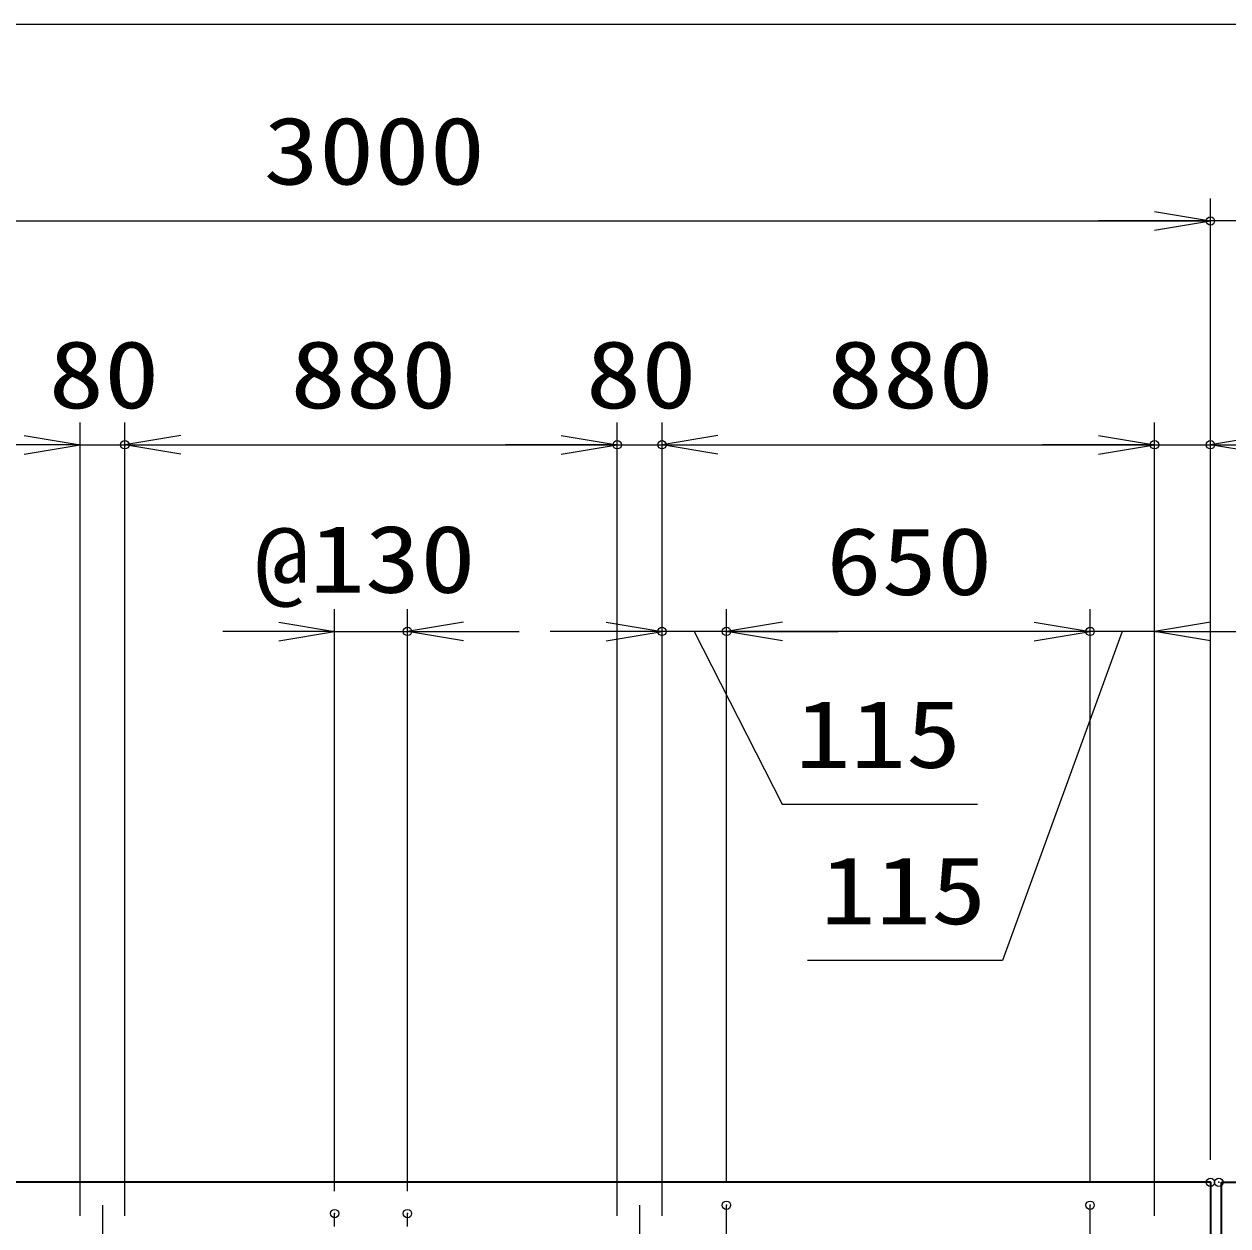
# Model space of a CAD drawing. Units: millimetres at full size. Extents: x -11880 to 11880, y -8400 to 8400.
# Drawn here: x 1626 to 3777, y 628 to 2777 of the extents above; entities that cross this region are included whole.
import ezdxf
from ezdxf.enums import TextEntityAlignment as Align

# ---------------------------------------------------------------- set-up
doc = ezdxf.new("R2010")
doc.units = ezdxf.units.MM
doc.header["$LTSCALE"] = 30
doc.header["$PDMODE"] = 32
doc.header["$PDSIZE"] = 15
doc.linetypes.add('USER2', pattern=[18, 12, -1.5, 3, -1.5])
for name, color, linetype, lineweight in [('0-1_外形線', 7, 'Continuous', 35), ('0-2_0', 7, 'Continuous', 18), ('0-3_寸法線', 4, 'Continuous', 18), ('0-5_細線', 2, 'Continuous', 35), ('0-7_軸線', 200, 'USER2', 15)]:
    doc.layers.add(name, color=color, linetype=linetype, lineweight=lineweight)
doc.layers.add('0-4_Defpoints', color=7, linetype='Continuous')
doc.styles.add('ＭＳ ゴシック', font='')
doc.styles.get('ＭＳ ゴシック').set_extended_font_data('MS Gothic')

# ---------------------------------------------------------------- blocks, each defined once
blk = doc.blocks.new('_Open')
at = {"layer": '0-2_0', "color": 4}
blk.add_line((-30, 5), (0, 0), dxfattribs=at)
blk.add_lwpolyline([(-30, -5), (0, 0), (-30, 0)], dxfattribs=at)
blk = doc.blocks.new('A$C71ED2D51')
at = {"layer": '0-1_外形線'}
for p, q in [((-3750, 36000), (3750, 36000)), ((-4950, 33000), (-4170, 33000)), ((-4950, 29400), (-4950, 33000)), ((-4170, 33000), (-4170, 29400)), ((-3750, 32700), (-4170, 32700)), ((-4170, 29700), (-3750, 29700)), ((-4170, 29400), (-4950, 29400)), ((-6000, 9300), (-6000, 7350)), ((-3750, 9600), (-5700, 9600)), ((-5700, 7050), (-3750, 7050)), ((3750, 750), (-3750, 750)), ((-2097, 570), (-2097, 750)), ((2097, 570), (2097, 750))]:
    blk.add_line(p, q, dxfattribs=at)
for points in [[(-3750, 36000), (3750, 36000), (3750, 750), (-3750, 750)], [(-3750, 570), (3750, 570), (3750, 0), (-3750, 0)]]:
    blk.add_lwpolyline(points, close=True, dxfattribs=at)
for centre, start, end in [((-5700, 9300), 90, 180), ((-5700, 7350), 180, 270)]:
    blk.add_arc(centre, 300, start, end, dxfattribs=at)
at = {"layer": '0-5_細線'}
for p, q in [((3750, 29310), (-3750, 29310)), ((3750, 28950), (-3750, 28950))]:
    blk.add_line(p, q, dxfattribs=at)
blk.add_circle((-5250, 8700), 240, dxfattribs=at)
at = {"layer": '0-7_軸線'}
blk.add_line((0, 39009), (0, -27189), dxfattribs=at)

msp = doc.modelspace()

# ---------------------------------------------------------------- linework, layer by layer
at = {"layer": '0-1_外形線'}
msp.add_line((3745.54, 706.44), (3745.54, 606.44), dxfattribs=at)
msp.add_lwpolyline([(3745.54, 706.44), (745.54, 706.44), (745.54, 138.94)], dxfattribs=at)
at = {"layer": '0-3_寸法線'}
for p, q in [((-2414.46, 2777.01), (3890.54, 2777.01)), ((3745.54, 746.44), (3745.54, 2465)), ((3745.54, 746.44), (3745.54, 2465)), ((745.54, 2425), (3745.54, 2425)), ((3645.54, 2425), (3545.54, 2425)), ((3890.54, 2425), (3745.54, 2425)), ((1725.54, 646.44), (1725.54, 2065)), ((1725.54, 646.44), (1725.54, 2065)), ((1805.54, 646.44), (1805.54, 2065)), ((1805.54, 646.44), (1805.54, 2065)), ((2685.54, 646.44), (2685.54, 2065)), ((2685.54, 646.44), (2685.54, 2065)), ((2765.54, 646.44), (2765.54, 2065)), ((2765.54, 646.44), (2765.54, 2065)), ((3645.54, 646.44), (3645.54, 2065)), ((3645.54, 646.44), (3645.54, 2065)), ((3745.54, 746.44), (3745.54, 2065)), ((1725.54, 2025), (845.54, 2025)), ((1725.54, 2025), (1805.54, 2025)), ((1805.54, 2025), (2685.54, 2025)), ((1905.54, 2025), (2005.54, 2025)), ((2585.54, 2025), (2485.54, 2025)), ((2685.54, 2025), (2765.54, 2025)), ((2765.54, 2025), (3645.54, 2025)), ((2865.54, 2025), (2965.54, 2025)), ((3545.54, 2025), (3445.54, 2025)), ((3645.54, 2025), (3745.54, 2025)), ((2180.54, 690.44), (2180.54, 1731.19)), ((2310.54, 690.44), (2310.54, 1731.19)), ((2765.54, 646.44), (2765.54, 1731.19)), ((2880.54, 705.44), (2880.54, 1731.19)), ((2880.54, 705.44), (2880.54, 1731.19)), ((3530.54, 705.44), (3530.54, 1731.19)), ((3530.54, 705.44), (3530.54, 1731.19)), ((3645.54, 646.44), (3645.54, 1731.19)), ((2080.54, 1691.19), (1980.54, 1691.19)), ((2180.54, 1691.19), (2310.54, 1691.19)), ((2410.54, 1691.19), (2510.54, 1691.19)), ((2665.54, 1691.19), (2565.54, 1691.19)), ((2880.54, 1691.19), (2765.54, 1691.19)), ((3530.54, 1691.19), (2880.54, 1691.19)), ((2980.54, 1691.19), (3080.54, 1691.19)), ((3430.54, 1691.19), (3330.54, 1691.19)), ((3645.54, 1691.19), (3530.54, 1691.19)), ((3745.54, 1691.19), (3845.54, 1691.19))]:
    msp.add_line(p, q, dxfattribs=at)
for points in [[(2823.04, 1691.19), (2980.33, 1382.18), (3329.13, 1382.18)], [(3588.04, 1691.19), (3374.05, 1102.8), (3025.25, 1102.8)]]:
    msp.add_lwpolyline(points, dxfattribs=at)
at = {"layer": '0-4_Defpoints'}
for p in [(3745.54, 2425), (1805.54, 2025), (2685.54, 2025), (2765.54, 2025), (3645.54, 2025), (3745.54, 2025), (2310.54, 1691.19), (2765.54, 1691.19), (2880.54, 1691.19), (3530.54, 1691.19), (3745.54, 706.44), (3760.54, 706.44), (2880.54, 665.44), (3530.54, 665.44), (2180.54, 650.44), (2310.54, 650.44)]:
    msp.add_point(p, dxfattribs=at)
at = {"layer": '0-7_軸線'}
for p, q in [((1765.54, 665.44), (1765.54, -332.56)), ((2180.54, -317.56), (2180.54, 650.44)), ((2310.54, -317.56), (2310.54, 650.44)), ((2725.54, 665.44), (2725.54, -332.56)), ((2880.54, -332.56), (2880.54, 665.44)), ((3530.54, -332.56), (3530.54, 665.44))]:
    msp.add_line(p, q, dxfattribs=at)

# ---------------------------------------------------------------- block references
at = {"layer": '0-1_外形線', "xscale": 0.03333333, "yscale": 0.03333333}
msp.add_blockref('A$C71ED2D51', (3890.54, -493.56), dxfattribs=at)
at = {"layer": '0-3_寸法線', "xscale": 3.333333, "yscale": 3.333333}
for p in [(3745.54, 2425), (3745.54, 2425), (1725.54, 2025), (1725.54, 2025), (2685.54, 2025), (2685.54, 2025), (3645.54, 2025), (3645.54, 2025), (2180.54, 1691.19), (2765.54, 1691.19), (3530.54, 1691.19), (3530.54, 1691.19)]:
    msp.add_blockref('_Open', p, dxfattribs=at)
at = {"layer": '0-3_寸法線', "xscale": 3.333333, "yscale": 3.333333, "rotation": 180}
for p in [(1805.54, 2025), (1805.54, 2025), (2765.54, 2025), (2765.54, 2025), (3745.54, 2025), (2310.54, 1691.19), (2880.54, 1691.19), (2880.54, 1691.19), (3645.54, 1691.19)]:
    msp.add_blockref('_Open', p, dxfattribs=at)

# ---------------------------------------------------------------- texts
at = {"layer": '0-3_寸法線', "color": 254, "style": 'ＭＳ ゴシック', "width": 1.2}
for s, p in [('3000', (2053.54, 2453.69)), ('80', (1669.54, 2053.69)), ('880', (2101.54, 2053.69)), ('80', (2629.54, 2053.69)), ('880', (3061.54, 2053.69)), ('@130', (2036.74, 1723.87)), ('650', (3059.14, 1719.87)), ('115', (3003.53, 1410.87)), ('115', (3048.45, 1131.49))]:
    msp.add_text(s, height=121.2, dxfattribs=at).set_placement(p, align=Align.BOTTOM_LEFT)

doc.saveas('drawing.dxf')
